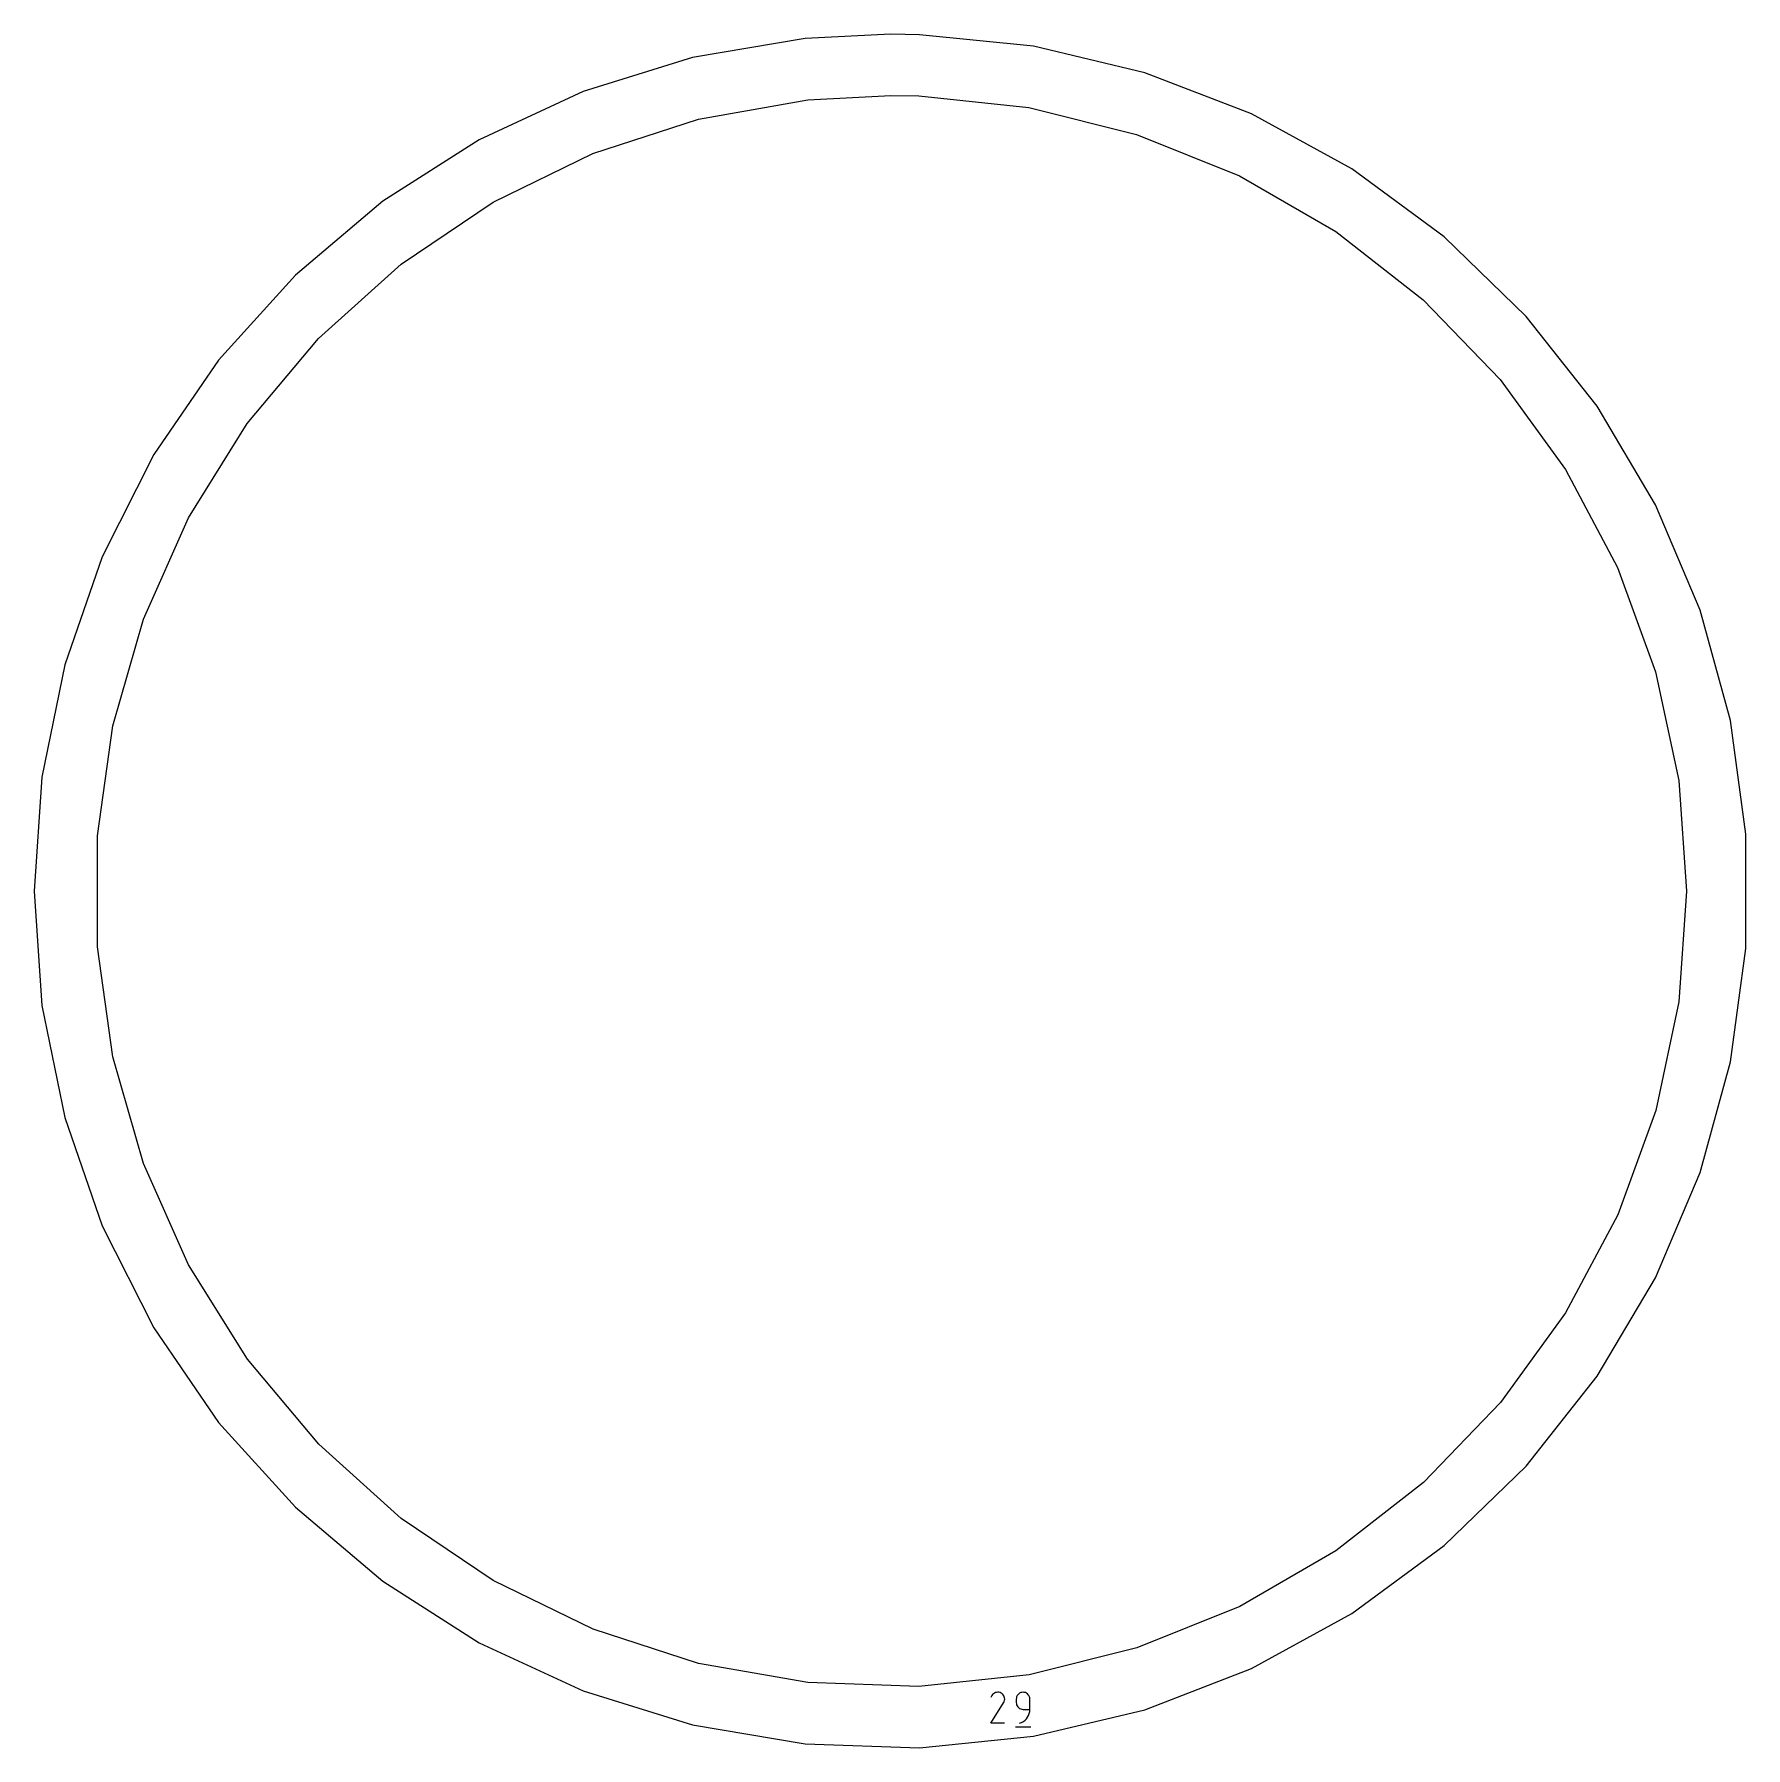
# Model space of a CAD drawing. Extents: x 0 to 800, y 0 to 1000.
# Drawn here: x 591.4 to 661.4, y 153 to 223 of the extents above; entities that cross this region are included whole.
import ezdxf

# ---------------------------------------------------------------- set-up
doc = ezdxf.new("R2010")
doc.units = 0

msp = doc.modelspace()

# ---------------------------------------------------------------- linework, layer by layer
at = {"layer": 'annotation', "color": 1}
for p, q in [((630.528326, 153.985344), (631.045319, 154.817636)), ((630.565852, 155.105047), (630.529116, 155.034577)), ((630.595006, 155.146386), (630.565852, 155.105047)), ((630.629983, 155.180895), (630.595006, 155.146386)), ((630.66972, 155.208297), (630.629983, 155.180895)), ((630.713154, 155.228316), (630.66972, 155.208297)), ((630.759221, 155.240675), (630.713154, 155.228316)), ((630.806857, 155.245098), (630.759221, 155.240675)), ((630.854998, 155.241308), (630.806857, 155.245098)), ((630.90258, 155.22903), (630.854998, 155.241308)), ((630.948541, 155.207987), (630.90258, 155.22903)), ((630.989647, 155.178798), (630.948541, 155.207987)), ((630.948541, 155.207987), (630.948541, 155.207987)), ((631.024017, 155.14377), (630.989647, 155.178798)), ((631.051343, 155.103979), (631.024017, 155.14377)), ((631.045319, 154.817636), (631.045937, 154.8184)), ((631.045319, 154.817636), (631.045319, 154.817636)), ((631.045937, 154.8184), (631.046529, 154.819172)), ((631.046529, 154.819172), (631.047101, 154.819956)), ((631.047101, 154.819956), (631.047654, 154.82076)), ((631.047654, 154.82076), (631.048194, 154.82159)), ((631.048194, 154.82159), (631.048725, 154.822452)), ((631.048725, 154.822452), (631.049249, 154.823353)), ((631.049249, 154.823353), (631.049772, 154.8243)), ((631.049772, 154.8243), (631.050296, 154.825299)), ((631.050296, 154.825299), (631.071642, 154.871132)), ((631.050296, 154.825299), (631.050296, 154.825299)), ((631.071322, 155.060497), (631.051343, 155.103979)), ((631.083647, 155.014397), (631.071322, 155.060497)), ((631.071642, 154.871132), (631.084113, 154.918641)), ((631.088012, 154.966754), (631.083647, 155.014397)), ((631.084113, 154.918641), (631.088012, 154.966754)), ((631.56477, 155.015312), (631.560254, 154.964986)), ((631.560254, 154.964986), (631.560254, 154.824914)), ((631.560254, 154.824914), (631.560254, 154.824914)), ((631.560254, 154.824914), (631.56477, 154.77459)), ((631.577788, 155.062692), (631.56477, 155.015312)), ((631.56477, 154.77459), (631.577788, 154.727218)), ((631.598511, 155.10633), (631.577788, 155.062692)), ((631.577788, 154.727218), (631.598511, 154.68359)), ((631.626141, 155.145433), (631.598511, 155.10633)), ((631.598511, 154.68359), (631.626141, 154.6445)), ((631.659882, 155.179206), (631.626141, 155.145433)), ((631.698935, 155.206856), (631.659882, 155.179206)), ((631.742504, 155.227589), (631.698935, 155.206856)), ((631.789792, 155.240611), (631.742504, 155.227589)), ((631.840001, 155.245129), (631.789792, 155.240611)), ((631.890315, 155.240611), (631.840001, 155.245129)), ((631.840001, 155.245129), (631.840001, 155.245129)), ((631.937658, 155.227589), (631.890315, 155.240611)), ((631.981243, 155.206856), (631.937658, 155.227589)), ((632.020284, 155.179206), (631.981243, 155.206856)), ((632.053992, 155.145433), (632.020284, 155.179206)), ((632.081579, 155.10633), (632.053992, 155.145433)), ((632.10226, 155.062692), (632.081579, 155.10633)), ((632.115246, 155.015312), (632.10226, 155.062692)), ((632.119749, 154.964986), (632.115246, 155.015312)), ((632.119749, 154.54485), (632.119749, 154.964986)), ((632.119749, 154.964986), (632.119749, 154.964986)), ((631.087822, 153.985344), (630.528326, 153.985344)), ((631.626141, 154.6445), (631.659882, 154.61074)), ((631.659882, 154.61074), (631.698935, 154.583102)), ((631.698935, 154.583102), (631.742504, 154.562379)), ((631.700009, 153.985354), (631.780009, 154.015166)), ((631.700009, 153.985354), (631.700009, 153.985354)), ((631.742504, 154.562379), (631.789792, 154.549365)), ((631.780009, 154.015166), (631.853438, 154.055462)), ((631.789792, 154.549365), (631.840001, 154.54485)), ((631.840001, 154.54485), (632.119749, 154.54485)), ((631.853438, 154.055462), (631.919539, 154.105216)), ((631.919539, 154.105216), (631.977553, 154.1634)), ((631.977553, 154.1634), (632.02672, 154.228989)), ((632.02672, 154.228989), (632.066282, 154.300955)), ((632.066282, 154.300955), (632.09548, 154.378272)), ((632.09548, 154.378272), (632.113556, 154.459912)), ((632.113556, 154.459912), (632.119749, 154.54485)), ((631.525295, 153.827883), (632.155182, 153.827883))]:
    msp.add_line(p, q, dxfattribs=at)
at = {"layer": 'boundary', "color": 5}
for p, q in [((622.943313, 222.783307), (618.328566, 222.005419)), ((626.442276, 222.958864), (622.943313, 222.783307)), ((627.611824, 222.939319), (626.442276, 222.958864)), ((632.26381, 222.471324), (627.611824, 222.939319)), ((618.328566, 222.005419), (613.863005, 220.620184)), ((636.81196, 221.387455), (632.26381, 222.471324)), ((641.175019, 219.707046), (636.81196, 221.387455)), ((613.863005, 220.620184), (609.6219, 218.652111)), ((645.275172, 217.460093), (641.175019, 219.707046)), ((609.6219, 218.652111), (605.680974, 216.136316)), ((649.039286, 214.686689), (645.275172, 217.460093)), ((605.680974, 216.136316), (602.110569, 213.117694)), ((652.400112, 211.43633), (649.039286, 214.686689)), ((602.110569, 213.117694), (598.974276, 209.650109)), ((655.297755, 207.767012), (652.400112, 211.43633)), ((598.974276, 209.650109), (596.32825, 205.795447)), ((657.680456, 203.744218), (655.297755, 207.767012)), ((596.32825, 205.795447), (594.219525, 201.622488)), ((659.50571, 199.439734), (657.680456, 203.744218)), ((594.219525, 201.622488), (592.685864, 197.205703)), ((660.740949, 194.930373), (659.50571, 199.439734)), ((592.685864, 197.205703), (591.75458, 192.623907)), ((661.364118, 190.296606), (660.740949, 194.930373)), ((591.75458, 192.623907), (591.442272, 187.958864)), ((661.364118, 185.621122), (661.364118, 190.296606)), ((591.442272, 187.958864), (591.75458, 183.29382)), ((660.740949, 180.987354), (661.364118, 185.621122)), ((591.75458, 183.29382), (592.685864, 178.712024)), ((659.50571, 176.477994), (660.740949, 180.987354)), ((592.685864, 178.712024), (594.219525, 174.295241)), ((657.680456, 172.17351), (659.50571, 176.477994)), ((594.219525, 174.295241), (594.222161, 174.290025)), ((594.222161, 174.290025), (596.32825, 170.122282)), ((655.297755, 168.150717), (657.680456, 172.17351)), ((596.32825, 170.122282), (598.974276, 166.267619)), ((652.400112, 164.481399), (655.297755, 168.150717)), ((598.974276, 166.267619), (602.110569, 162.800035)), ((649.039286, 161.231037), (652.400112, 164.481399)), ((602.110569, 162.800035), (605.680974, 159.781413)), ((645.275172, 158.457635), (649.039286, 161.231037)), ((605.680974, 159.781413), (609.6219, 157.265618)), ((641.175019, 156.210683), (645.275172, 158.457635)), ((609.6219, 157.265618), (613.863005, 155.297545)), ((636.81196, 154.530274), (641.175019, 156.210683)), ((613.863005, 155.297545), (618.328566, 153.91231)), ((632.26381, 153.446404), (636.81196, 154.530274)), ((618.328566, 153.91231), (622.938934, 153.134641)), ((627.611824, 152.97841), (632.26381, 153.446404)), ((622.938934, 153.134641), (627.611824, 152.97841))]:
    msp.add_line(p, q, dxfattribs=at)
at = {"layer": 'hole', "color": 5}
for p, q in [((623.039515, 220.27984), (626.438029, 220.45864)), ((626.438029, 220.45864), (627.576538, 220.439066)), ((627.576538, 220.439066), (632.080217, 219.965708)), ((618.57445, 219.491724), (623.039515, 220.27984)), ((632.080217, 219.965708), (636.479846, 218.86957)), ((614.262459, 218.089853), (618.57445, 219.491724)), ((636.479846, 218.86957), (640.684115, 217.171794)), ((610.187575, 216.10152), (614.262459, 218.089853)), ((640.684115, 217.171794), (644.61116, 214.905419)), ((606.429058, 213.56542), (610.187575, 216.10152)), ((644.61116, 214.905419), (648.184563, 212.11456)), ((603.060105, 210.530918), (606.429058, 213.56542)), ((648.184563, 212.11456), (651.33481, 208.853537)), ((600.146201, 207.057078), (603.060105, 210.530918)), ((651.33481, 208.853537), (654.000517, 205.185825)), ((597.744172, 203.211513), (600.146201, 207.057078)), ((654.000517, 205.185825), (656.129827, 201.182808)), ((595.9007, 199.069071), (597.744172, 203.211513)), ((656.129827, 201.182808), (657.681339, 196.922403)), ((594.651704, 194.710381), (595.9007, 199.069071)), ((657.681339, 196.922403), (658.624826, 192.487533)), ((594.021426, 190.220281), (594.651704, 194.710381)), ((658.624826, 192.487533), (658.941884, 187.964518)), ((594.022215, 185.686166), (594.021426, 190.220281)), ((658.941884, 187.964518), (658.626399, 183.441392)), ((594.654055, 181.196286), (594.022215, 185.686166)), ((658.626399, 183.441392), (657.684456, 179.006194)), ((595.904567, 176.838032), (594.654055, 181.196286)), ((657.684456, 179.006194), (656.134426, 174.745249)), ((597.749481, 172.696232), (595.904567, 176.838032)), ((656.134426, 174.745249), (654.006509, 170.741493)), ((600.152848, 168.851501), (597.749481, 172.696232)), ((654.006509, 170.741493), (651.342079, 167.072854)), ((603.06796, 165.378676), (600.152848, 168.851501)), ((651.342079, 167.072854), (648.192966, 163.810735)), ((606.437969, 162.345347), (603.06796, 165.378676)), ((648.192966, 163.810735), (644.620535, 161.018633)), ((610.197367, 159.810555), (606.437969, 162.345347)), ((644.620535, 161.018633), (640.694279, 158.750892)), ((614.272943, 157.82364), (610.197367, 159.810555)), ((640.694279, 158.750892), (636.4906, 157.051654)), ((618.585422, 156.423269), (614.272943, 157.82364)), ((636.4906, 157.051654), (632.091353, 155.953984)), ((623.050761, 155.636707), (618.585422, 156.423269)), ((627.582174, 155.479255), (623.050761, 155.636707)), ((632.091353, 155.953984), (627.582174, 155.479255))]:
    msp.add_line(p, q, dxfattribs=at)

doc.saveas('drawing.dxf')
